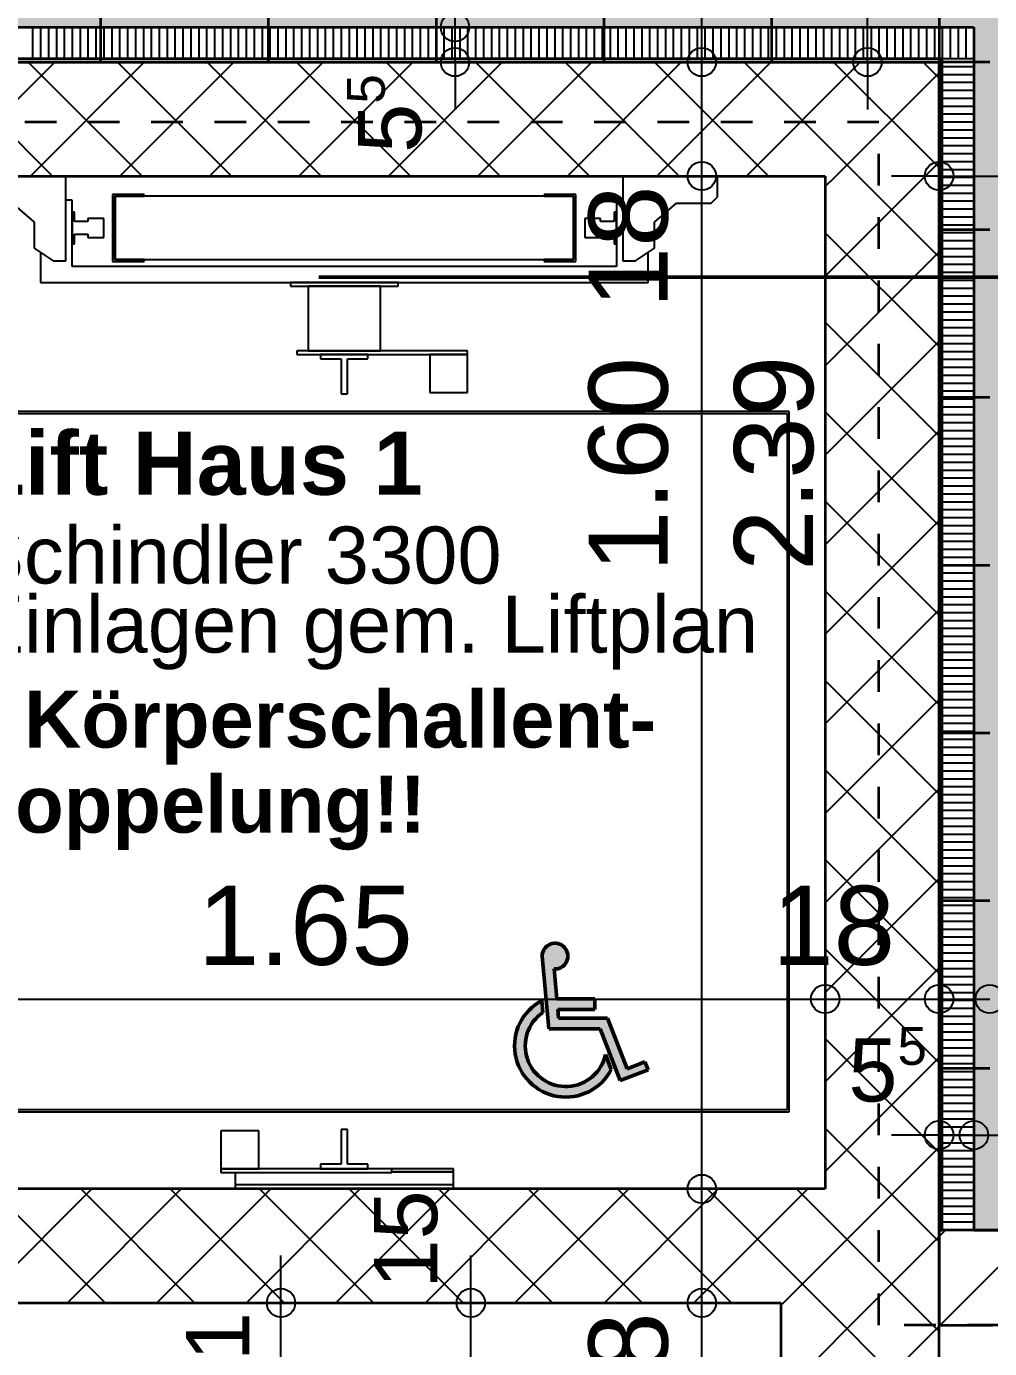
# Model space of a CAD drawing. Header units: centimetres. Extents: x 0.3 to 84.3, y 0.3 to 59.7.
# Drawn here: x 46.275 to 49.319, y 31.11 to 35.286 of the extents above; entities that cross this region are included whole.
import ezdxf

# ---------------------------------------------------------------- set-up
doc = ezdxf.new("R2010")
doc.units = ezdxf.units.CM
for name, pattern in [('AUSGEZOGEN', [0]), ('LINIE_17', [0.05, 0, -0.05]), ('RAND', [44.45, 12.7, -6.35, 12.7, -6.35, 0, -6.35]), ('STRICHPUNKT', [25.4, 12.7, -6.35, 0, -6.35]), ('VERDECKT', [9.525, 6.35, -3.175])]:
    doc.linetypes.add(name, pattern=pattern)
for name, color, linetype, lineweight in [('Aufzuege', 7, 'AUSGEZOGEN', 35), ('Bodenplatte', 7, 'AUSGEZOGEN', 35), ('Decke', 7, 'AUSGEZOGEN', 35), ('Detailmasse', 7, 'AUSGEZOGEN', 25), ('Leichtbauwaende', 7, 'AUSGEZOGEN', 35), ('Raumbezeichnung', 7, 'AUSGEZOGEN', 35), ('Schnittbegrenzung', 7, 'AUSGEZOGEN', 25), ('Stufen', 7, 'AUSGEZOGEN', 50), ('Text Werkplan Ausfuehrung', 7, 'AUSGEZOGEN', 50), ('Vermassung Bodenplatte', 180, 'VERDECKT', 50), ('Vermassung Decke', 180, 'VERDECKT', 50), ('Wand Beton bewehrt', 7, 'AUSGEZOGEN', 35), ('Wand Mauerwerk tragend', 7, 'AUSGEZOGEN', 35), ('Werkplan- Ausfuehrungsmasse', 7, 'AUSGEZOGEN', 25)]:
    doc.layers.add(name, color=color, linetype=linetype, lineweight=lineweight)
doc.styles.add('ARIAL', font='ARIAL.TTF')

msp = doc.modelspace()

# ---------------------------------------------------------------- hatches: boundary and pattern name
at = {"layer": 'Decke', "linetype": 'AUSGEZOGEN', "lineweight": 35, "true_color": 0xedf5de}
msp.add_hatch(color=7, dxfattribs=at).paths.add_polyline_path([(41.68, 37.664), (41.68, 28.764), (45.03, 28.764), (45.03, 35.284), (49.27, 35.284), (49.27, 31.484), (51.65, 31.484), (51.65, 37.664)])
at = {"layer": 'Leichtbauwaende', "linetype": 'AUSGEZOGEN', "lineweight": 25}
for points in [[(49.32, 35.334), (45.03, 35.334), (45.03, 35.284), (49.32, 35.284)], [(49.32, 31.484), (49.32, 35.284), (49.27, 35.284), (49.27, 31.484)]]:
    msp.add_hatch(color=8, dxfattribs=at).paths.add_polyline_path(points)
at = {"layer": 'Text Werkplan Ausfuehrung', "linetype": 'AUSGEZOGEN', "lineweight": 50}
for points in [[(47.9857, 32.3402), (47.9867, 32.3473), (47.9864, 32.3545), (47.9848, 32.3615), (47.9821, 32.3682), (47.9782, 32.3742), (47.9733, 32.3795), (47.9676, 32.3838), (47.9612, 32.3871), (47.9543, 32.3892), (47.9471, 32.39), (47.9399, 32.3895), (47.9329, 32.3878), (47.9264, 32.3849), (47.9204, 32.3809), (47.9153, 32.3758), (47.9111, 32.37), (47.908, 32.3635), (47.9061, 32.3565), (47.9055, 32.3494), (47.9263, 32.1199), (48.0883, 32.1199), (48.152, 31.9563), (48.24, 31.9905), (48.2303, 32.0157), (48.1736, 31.9938), (48.1115, 32.1536), (47.957, 32.1536), (47.9546, 32.1806), (48.0718, 32.1806), (48.0718, 32.2144), (47.9516, 32.2144), (47.943, 32.3089), (47.9502, 32.309), (47.9573, 32.3103), (47.964, 32.3129), (47.9701, 32.3166), (47.9755, 32.3214), (47.98, 32.327), (47.9834, 32.3334)], [(47.8884, 32.1994), (47.8735, 32.1878), (47.86, 32.1745), (47.8481, 32.1597), (47.8381, 32.1436), (47.83, 32.1265), (47.824, 32.1085), (47.8201, 32.09), (47.8184, 32.0711), (47.8189, 32.0522), (47.8216, 32.0334), (47.8265, 32.0151), (47.8335, 31.9975), (47.8425, 31.9808), (47.8534, 31.9653), (47.866, 31.9512), (47.8802, 31.9386), (47.8958, 31.9278), (47.9125, 31.9189), (47.9301, 31.912), (47.9485, 31.9072), (47.9672, 31.9045), (47.9862, 31.9041), (48.0051, 31.9059), (48.0236, 31.9099), (48.0415, 31.916), (48.0586, 31.9242), (48.0746, 31.9343), (48.0894, 31.9462), (48.1026, 31.9598), (48.1142, 31.9748), (48.1239, 31.9911), (48.1055, 32.0383), (48.1007, 32.0218), (48.0937, 32.006), (48.0847, 31.9914), (48.0738, 31.978), (48.0612, 31.9663), (48.0471, 31.9563), (48.0319, 31.9484), (48.0157, 31.9425), (47.9988, 31.9389), (47.9817, 31.9375), (47.9645, 31.9385), (47.9476, 31.9417), (47.9312, 31.9472), (47.9158, 31.9549), (47.9015, 31.9645), (47.8886, 31.976), (47.8774, 31.9891), (47.8681, 32.0035), (47.8608, 32.0191), (47.8556, 32.0356), (47.8527, 32.0525), (47.852, 32.0697), (47.8537, 32.0869), (47.8577, 32.1036), (47.8639, 32.1197), (47.8721, 32.1348), (47.8824, 32.1487), (47.8944, 32.1611), (47.9079, 32.1717), (47.9047, 32.2092)]]:
    msp.add_hatch(color=7, dxfattribs=at).paths.add_polyline_path(points)

# ---------------------------------------------------------------- linework, layer by layer
at = {"layer": 'Aufzuege', "color": 7, "linetype": 'AUSGEZOGEN', "lineweight": 25}
for p, q in [((45.14, 34.814), (48.8, 34.814)), ((46.4, 34.546), (46.4, 34.814)), ((48.16, 34.814), (48.16, 34.546)), ((48.46, 34.748), (48.46, 34.814)), ((48.8, 34.814), (48.8, 31.614)), ((46.648, 34.756), (46.548, 34.756)), ((46.548, 34.756), (46.548, 34.544)), ((46.648, 34.75), (46.648, 34.756)), ((48.012, 34.756), (47.912, 34.756)), ((47.912, 34.756), (47.912, 34.75)), ((48.012, 34.544), (48.012, 34.756)), ((46.23, 34.728), (46.3, 34.668)), ((46.42, 34.738), (46.4, 34.738)), ((46.42, 34.528), (46.42, 34.738)), ((46.554, 34.75), (46.648, 34.75)), ((46.554, 34.55), (46.554, 34.75)), ((48.004, 34.75), (46.556, 34.75)), ((46.556, 34.75), (46.556, 34.55)), ((47.912, 34.75), (48.006, 34.75)), ((48.004, 34.55), (48.004, 34.75)), ((48.006, 34.75), (48.006, 34.55)), ((48.14, 34.738), (48.14, 34.528)), ((48.16, 34.738), (48.14, 34.738)), ((48.26, 34.668), (48.33, 34.728)), ((48.33, 34.728), (48.44, 34.728)), ((48.44, 34.728), (48.46, 34.748)), ((46.3, 34.668), (46.3, 34.586)), ((46.427, 34.7), (46.42, 34.7)), ((46.42, 34.7), (46.42, 34.65)), ((46.427, 34.67), (46.427, 34.7)), ((46.47, 34.67), (46.427, 34.67)), ((46.52, 34.68), (46.47, 34.68)), ((46.47, 34.68), (46.47, 34.67)), ((46.52, 34.62), (46.52, 34.68)), ((48.04, 34.68), (48.04, 34.62)), ((48.09, 34.68), (48.04, 34.68)), ((48.09, 34.67), (48.09, 34.68)), ((48.133, 34.67), (48.09, 34.67)), ((48.14, 34.7), (48.133, 34.7)), ((48.133, 34.7), (48.133, 34.67)), ((48.14, 34.65), (48.14, 34.7)), ((48.26, 34.586), (48.26, 34.668)), ((46.42, 34.65), (46.42, 34.6)), ((46.427, 34.6), (46.427, 34.63)), ((46.427, 34.63), (46.47, 34.63)), ((46.47, 34.63), (46.47, 34.62)), ((48.09, 34.62), (48.09, 34.63)), ((48.09, 34.63), (48.133, 34.63)), ((48.133, 34.63), (48.133, 34.6)), ((48.14, 34.6), (48.14, 34.65)), ((46.3, 34.586), (46.36, 34.546)), ((46.42, 34.6), (46.427, 34.6)), ((46.47, 34.62), (46.52, 34.62)), ((48.04, 34.62), (48.09, 34.62)), ((48.133, 34.6), (48.14, 34.6)), ((48.2, 34.546), (48.26, 34.586)), ((46.32, 34.5727), (46.32, 34.478)), ((46.36, 34.546), (46.4, 34.546)), ((46.548, 34.544), (46.648, 34.544)), ((46.648, 34.55), (46.554, 34.55)), ((46.556, 34.55), (48.004, 34.55)), ((46.648, 34.544), (46.648, 34.55)), ((48.006, 34.55), (47.912, 34.55)), ((47.912, 34.55), (47.912, 34.544)), ((47.912, 34.544), (48.012, 34.544)), ((48.16, 34.546), (48.2, 34.546)), ((48.24, 34.478), (48.24, 34.5727)), ((48.14, 34.528), (46.42, 34.528)), ((46.32, 34.478), (48.24, 34.478)), ((47.45, 34.478), (47.11, 34.478)), ((47.11, 34.478), (47.11, 34.466)), ((47.11, 34.466), (47.45, 34.466)), ((47.394, 34.466), (47.166, 34.466)), ((47.166, 34.466), (47.166, 34.262)), ((47.394, 34.262), (47.394, 34.466)), ((47.45, 34.466), (47.45, 34.478)), ((47.67, 34.262), (47.13, 34.262)), ((47.13, 34.262), (47.13, 34.25)), ((47.67, 34.262), (47.13, 34.262)), ((47.13, 34.262), (47.13, 34.25)), ((47.13, 34.25), (47.67, 34.25)), ((47.13, 34.25), (47.67, 34.25)), ((47.166, 34.262), (47.394, 34.262)), ((47.205, 34.25), (47.205, 34.236)), ((47.355, 34.25), (47.205, 34.25)), ((47.355, 34.236), (47.355, 34.25)), ((47.67, 34.25), (47.55, 34.25)), ((47.55, 34.25), (47.55, 34.13)), ((47.67, 34.25), (47.55, 34.25)), ((47.55, 34.25), (47.55, 34.13)), ((47.67, 34.25), (47.67, 34.262)), ((47.67, 34.25), (47.67, 34.262)), ((47.67, 34.13), (47.67, 34.25)), ((47.67, 34.13), (47.67, 34.25)), ((47.205, 34.236), (47.27, 34.236)), ((47.27, 34.236), (47.27, 34.126)), ((47.29, 34.126), (47.29, 34.236)), ((47.29, 34.236), (47.355, 34.236)), ((47.27, 34.126), (47.29, 34.126)), ((47.55, 34.13), (47.67, 34.13)), ((47.55, 34.13), (47.67, 34.13)), ((48.686, 34.07), (45.874, 34.07)), ((45.874, 34.064), (48.68, 34.064)), ((48.68, 34.064), (48.68, 31.864)), ((48.686, 31.858), (48.686, 34.07)), ((45.874, 31.858), (48.686, 31.858)), ((48.68, 31.864), (45.88, 31.864)), ((47.01, 31.798), (46.89, 31.798)), ((46.89, 31.798), (46.89, 31.678)), ((47.01, 31.798), (46.89, 31.798)), ((46.89, 31.798), (46.89, 31.678)), ((47.01, 31.678), (47.01, 31.798)), ((47.01, 31.678), (47.01, 31.798)), ((47.29, 31.802), (47.27, 31.802)), ((47.27, 31.802), (47.27, 31.692)), ((47.29, 31.692), (47.29, 31.802)), ((47.43, 31.678), (46.89, 31.678)), ((46.89, 31.678), (46.89, 31.666)), ((46.89, 31.678), (47.01, 31.678)), ((47.43, 31.678), (46.89, 31.678)), ((46.89, 31.678), (46.89, 31.666)), ((46.89, 31.678), (47.01, 31.678)), ((46.89, 31.666), (47.43, 31.666)), ((46.89, 31.666), (47.43, 31.666)), ((46.935, 31.666), (46.935, 31.628)), ((47.27, 31.692), (47.205, 31.692)), ((47.205, 31.692), (47.205, 31.678)), ((47.205, 31.678), (47.355, 31.678)), ((47.355, 31.692), (47.29, 31.692)), ((47.355, 31.678), (47.355, 31.692)), ((47.625, 31.678), (47.43, 31.678)), ((47.43, 31.666), (47.43, 31.678)), ((47.43, 31.666), (47.43, 31.678)), ((47.625, 31.668), (47.43, 31.668)), ((47.43, 31.668), (47.625, 31.668)), ((47.625, 31.668), (47.625, 31.678)), ((47.625, 31.628), (47.625, 31.668)), ((46.935, 31.628), (47.625, 31.628)), ((46.935, 31.628), (46.935, 31.614)), ((47.625, 31.614), (47.625, 31.628)), ((48.8, 31.614), (45.14, 31.614))]:
    msp.add_line(p, q, dxfattribs=at)
at = {"layer": 'Bodenplatte', "color": 92, "linetype": 'VERDECKT', "lineweight": 35, "true_color": 0x00c600}
for p, q in [((44.39, 35.174), (49.16, 35.174)), ((49.16, 31.484), (49.16, 35.174)), ((51.62, 31.484), (49.16, 31.484))]:
    msp.add_line(p, q, dxfattribs=at)
at = {"layer": 'Decke', "color": 92, "linetype": 'RAND', "lineweight": 35, "true_color": 0x00c600}
for p, q in [((45.03, 35.284), (49.27, 35.284)), ((49.27, 35.284), (49.27, 31.484)), ((49.27, 31.484), (51.65, 31.484))]:
    msp.add_line(p, q, dxfattribs=at)
at = {"layer": 'Decke', "color": 92, "linetype": 'LINIE_17', "lineweight": 35, "true_color": 0x00c600}
for p, q in [((48.97, 34.984), (45.33, 34.984)), ((48.97, 31.184), (48.97, 34.984)), ((51.95, 31.184), (48.97, 31.184))]:
    msp.add_line(p, q, dxfattribs=at)
at = {"layer": 'Detailmasse', "color": 240, "linetype": 'AUSGEZOGEN', "lineweight": 25}
for p, q in [((48.9336, 35.174), (48.9336, 37.634)), ((48.9336, 35.174), (48.7836, 35.174)), ((48.9336, 35.174), (49.0836, 35.174)), ((48.9336, 35.174), (48.9336, 35.024)), ((49.16, 34.814), (49.16, 34.964)), ((49.16, 34.814), (49.01, 34.814)), ((49.16, 34.814), (49.16, 34.664))]:
    msp.add_line(p, q, dxfattribs=at)
msp.add_lwpolyline([(49.16, 34.814), (49.5387, 34.814), (49.5387, 34.814), (51.62, 34.814)], dxfattribs=at)
for centre in [(48.9336, 35.174), (49.16, 34.814)]:
    msp.add_circle(centre, 0.045, dxfattribs=at)
at = {"layer": 'Leichtbauwaende', "color": 7, "linetype": 'AUSGEZOGEN', "lineweight": 25}
for p, q in [((49.27, 35.284), (45.13, 35.284)), ((47.195, 35.284), (47.195, 35.184)), ((48.32, 35.284), (48.32, 35.184)), ((48.345, 35.284), (48.345, 35.184)), ((48.37, 35.284), (48.37, 35.184)), ((48.37, 35.284), (48.37, 35.184)), ((48.395, 35.284), (48.395, 35.184)), ((48.42, 35.284), (48.42, 35.184)), ((48.445, 35.284), (48.445, 35.184)), ((48.47, 35.284), (48.47, 35.184)), ((48.47, 35.284), (48.47, 35.184)), ((48.495, 35.284), (48.495, 35.184)), ((48.52, 35.284), (48.52, 35.184)), ((48.545, 35.284), (48.545, 35.184)), ((48.57, 35.284), (48.57, 35.184)), ((48.57, 35.284), (48.57, 35.184)), ((48.595, 35.284), (48.595, 35.184)), ((48.62, 35.284), (48.62, 35.184)), ((48.645, 35.284), (48.645, 35.184)), ((48.67, 35.284), (48.67, 35.184)), ((48.67, 35.284), (48.67, 35.184)), ((48.695, 35.284), (48.695, 35.184)), ((48.72, 35.284), (48.72, 35.184)), ((48.745, 35.284), (48.745, 35.184)), ((48.77, 35.284), (48.77, 35.184)), ((48.77, 35.284), (48.77, 35.184)), ((48.795, 35.284), (48.795, 35.184)), ((48.82, 35.284), (48.82, 35.184)), ((48.845, 35.284), (48.845, 35.184)), ((48.87, 35.284), (48.87, 35.184)), ((48.87, 35.284), (48.87, 35.184)), ((48.895, 35.284), (48.895, 35.184)), ((48.92, 35.284), (48.92, 35.184)), ((48.945, 35.284), (48.945, 35.184)), ((48.97, 35.284), (48.97, 35.184)), ((48.97, 35.284), (48.97, 35.184)), ((48.995, 35.284), (48.995, 35.184)), ((49.02, 35.284), (49.02, 35.184)), ((49.045, 35.284), (49.045, 35.184)), ((49.07, 35.284), (49.07, 35.184)), ((49.07, 35.284), (49.07, 35.184)), ((49.095, 35.284), (49.095, 35.184)), ((49.12, 35.284), (49.12, 35.184)), ((49.145, 35.284), (49.145, 35.184)), ((49.17, 35.284), (49.17, 35.184)), ((49.17, 35.284), (49.17, 35.184)), ((49.195, 35.284), (49.195, 35.184)), ((49.22, 35.284), (49.22, 35.184)), ((49.245, 35.284), (49.245, 35.184)), ((49.27, 35.184), (49.27, 35.284)), ((45.14, 35.184), (49.17, 35.184)), ((49.17, 35.184), (49.17, 35.174)), ((49.17, 35.174), (49.17, 31.484)), ((49.27, 31.484), (49.27, 35.184)), ((49.27, 33.334), (49.17, 33.334)), ((49.17, 31.484), (49.27, 31.484))]:
    msp.add_line(p, q, dxfattribs=at)
at = {"layer": 'Leichtbauwaende', "color": 7, "linetype": 'AUSGEZOGEN', "lineweight": 35}
for p, q in [((45.13, 35.284), (49.27, 35.284)), ((49.27, 35.284), (49.27, 35.184)), ((49.17, 35.184), (45.14, 35.184)), ((45.14, 35.174), (49.16, 35.174)), ((49.16, 35.174), (49.16, 34.814)), ((49.17, 35.174), (49.17, 35.184)), ((49.17, 31.484), (49.17, 35.174)), ((49.27, 35.184), (49.27, 31.484)), ((49.16, 34.814), (49.16, 31.484)), ((49.16, 31.484), (49.17, 31.484)), ((49.27, 31.484), (49.32, 31.484))]:
    msp.add_line(p, q, dxfattribs=at)
at = {"layer": 'Leichtbauwaende', "color": 7, "linetype": 'AUSGEZOGEN', "lineweight": 25}
for points in [[(46.295, 35.284), (46.295, 35.284), (46.295, 35.184)], [(46.32, 35.284), (46.32, 35.284), (46.32, 35.184)], [(46.345, 35.284), (46.345, 35.284), (46.345, 35.184)], [(46.37, 35.284), (46.37, 35.284), (46.37, 35.184)], [(46.37, 35.284), (46.37, 35.284), (46.37, 35.184)], [(46.395, 35.284), (46.395, 35.284), (46.395, 35.184)], [(46.42, 35.284), (46.42, 35.284), (46.42, 35.184)], [(46.445, 35.284), (46.445, 35.284), (46.445, 35.184)], [(46.47, 35.284), (46.47, 35.284), (46.47, 35.184)], [(46.47, 35.284), (46.47, 35.284), (46.47, 35.184)], [(46.495, 35.284), (46.495, 35.284), (46.495, 35.184)], [(46.52, 35.284), (46.52, 35.284), (46.52, 35.184)], [(46.545, 35.284), (46.545, 35.284), (46.545, 35.184)], [(46.57, 35.284), (46.57, 35.284), (46.57, 35.184)], [(46.57, 35.284), (46.57, 35.284), (46.57, 35.184)], [(46.595, 35.284), (46.595, 35.284), (46.595, 35.184)], [(46.62, 35.284), (46.62, 35.284), (46.62, 35.184)], [(46.645, 35.284), (46.645, 35.284), (46.645, 35.184)], [(46.67, 35.284), (46.67, 35.284), (46.67, 35.184)], [(46.67, 35.284), (46.67, 35.284), (46.67, 35.184)], [(46.695, 35.284), (46.695, 35.284), (46.695, 35.184)], [(46.72, 35.284), (46.72, 35.284), (46.72, 35.184)], [(46.745, 35.284), (46.745, 35.284), (46.745, 35.184)], [(46.77, 35.284), (46.77, 35.284), (46.77, 35.184)], [(46.77, 35.284), (46.77, 35.284), (46.77, 35.184)], [(46.795, 35.284), (46.795, 35.284), (46.795, 35.184)], [(46.82, 35.284), (46.82, 35.284), (46.82, 35.184)], [(46.845, 35.284), (46.845, 35.284), (46.845, 35.184)], [(46.87, 35.284), (46.87, 35.284), (46.87, 35.184)], [(46.87, 35.284), (46.87, 35.284), (46.87, 35.184)], [(46.895, 35.284), (46.895, 35.284), (46.895, 35.184)], [(46.92, 35.284), (46.92, 35.284), (46.92, 35.184)], [(46.945, 35.284), (46.945, 35.284), (46.945, 35.184)], [(46.97, 35.284), (46.97, 35.284), (46.97, 35.184)], [(46.97, 35.284), (46.97, 35.284), (46.97, 35.184)], [(46.995, 35.284), (46.995, 35.284), (46.995, 35.184)], [(47.02, 35.284), (47.02, 35.284), (47.02, 35.184)], [(47.045, 35.284), (47.045, 35.284), (47.045, 35.184)], [(47.07, 35.284), (47.07, 35.284), (47.07, 35.184), (47.07, 35.184)], [(47.07, 35.284), (47.07, 35.284), (47.07, 35.184), (47.07, 35.184)], [(47.095, 35.284), (47.095, 35.284), (47.095, 35.184), (47.095, 35.184)], [(47.12, 35.284), (47.12, 35.284), (47.12, 35.184), (47.12, 35.184)], [(47.145, 35.284), (47.145, 35.284), (47.145, 35.184), (47.145, 35.184)], [(47.17, 35.284), (47.17, 35.284), (47.17, 35.184), (47.17, 35.184)], [(47.17, 35.284), (47.17, 35.284), (47.17, 35.184), (47.17, 35.184)], [(47.22, 35.284), (47.22, 35.284), (47.22, 35.184), (47.22, 35.184)], [(47.245, 35.284), (47.245, 35.284), (47.245, 35.184), (47.245, 35.184)], [(47.27, 35.284), (47.27, 35.284), (47.27, 35.184), (47.27, 35.184)], [(47.27, 35.284), (47.27, 35.284), (47.27, 35.184), (47.27, 35.184)], [(47.295, 35.284), (47.295, 35.284), (47.295, 35.184), (47.295, 35.184)], [(47.32, 35.284), (47.32, 35.284), (47.32, 35.184), (47.32, 35.184)], [(47.345, 35.284), (47.345, 35.184), (47.345, 35.184)], [(47.37, 35.284), (47.37, 35.184), (47.37, 35.184)], [(47.37, 35.284), (47.37, 35.184), (47.37, 35.184)], [(47.395, 35.284), (47.395, 35.184), (47.395, 35.184)], [(47.42, 35.284), (47.42, 35.184), (47.42, 35.184)], [(47.445, 35.284), (47.445, 35.184), (47.445, 35.184)], [(47.47, 35.284), (47.47, 35.184), (47.47, 35.184)], [(47.47, 35.284), (47.47, 35.184), (47.47, 35.184)], [(47.495, 35.284), (47.495, 35.184), (47.495, 35.184)], [(47.52, 35.284), (47.52, 35.184), (47.52, 35.184)], [(47.545, 35.284), (47.545, 35.184), (47.545, 35.184)], [(47.57, 35.284), (47.57, 35.184), (47.57, 35.184)], [(47.57, 35.284), (47.57, 35.184), (47.57, 35.184)], [(47.595, 35.284), (47.595, 35.184), (47.595, 35.184)], [(47.62, 35.284), (47.62, 35.184), (47.62, 35.184)], [(47.645, 35.284), (47.645, 35.184), (47.645, 35.184)], [(47.67, 35.284), (47.67, 35.184), (47.67, 35.184)], [(47.67, 35.284), (47.67, 35.184), (47.67, 35.184)], [(47.695, 35.284), (47.695, 35.184), (47.695, 35.184)], [(47.72, 35.284), (47.72, 35.184), (47.72, 35.184)], [(47.745, 35.284), (47.745, 35.184), (47.745, 35.184)], [(47.77, 35.284), (47.77, 35.184), (47.77, 35.184)], [(47.77, 35.284), (47.77, 35.184), (47.77, 35.184)], [(47.795, 35.284), (47.795, 35.184), (47.795, 35.184)], [(47.82, 35.284), (47.82, 35.184), (47.82, 35.184)], [(47.845, 35.284), (47.845, 35.184), (47.845, 35.184)], [(47.87, 35.284), (47.87, 35.184), (47.87, 35.184)], [(47.87, 35.284), (47.87, 35.184), (47.87, 35.184)], [(47.895, 35.284), (47.895, 35.184), (47.895, 35.184)], [(47.92, 35.284), (47.92, 35.184), (47.92, 35.184)], [(47.945, 35.284), (47.945, 35.184), (47.945, 35.184)], [(47.97, 35.284), (47.97, 35.184), (47.97, 35.184)], [(47.97, 35.284), (47.97, 35.184), (47.97, 35.184)], [(47.995, 35.284), (47.995, 35.184), (47.995, 35.184)], [(48.02, 35.284), (48.02, 35.184), (48.02, 35.184)], [(48.045, 35.284), (48.045, 35.184), (48.045, 35.184)], [(48.07, 35.284), (48.07, 35.184), (48.07, 35.184)], [(48.07, 35.284), (48.07, 35.184), (48.07, 35.184)], [(48.095, 35.284), (48.095, 35.184), (48.095, 35.184)], [(48.12, 35.284), (48.12, 35.184), (48.12, 35.184)], [(48.145, 35.284), (48.145, 35.184), (48.145, 35.184)], [(48.17, 35.284), (48.17, 35.184), (48.17, 35.184)], [(48.17, 35.284), (48.17, 35.184), (48.17, 35.184)], [(48.195, 35.284), (48.195, 35.184), (48.195, 35.184)], [(48.22, 35.284), (48.22, 35.184), (48.22, 35.184)], [(48.245, 35.284), (48.245, 35.184), (48.245, 35.184)], [(48.27, 35.284), (48.27, 35.184), (48.27, 35.184)], [(48.27, 35.284), (48.27, 35.184), (48.27, 35.184)], [(48.295, 35.284), (48.295, 35.184), (48.295, 35.184)], [(49.27, 35.284), (49.27, 35.234), (49.27, 35.184)], [(49.27, 35.184), (49.17, 35.184), (49.17, 35.184), (49.17, 35.184)], [(49.27, 35.184), (49.17, 35.184), (49.17, 35.184), (49.17, 35.184)], [(49.27, 35.159), (49.17, 35.159), (49.17, 35.159)], [(49.27, 35.134), (49.17, 35.134), (49.17, 35.134)], [(49.27, 35.109), (49.17, 35.109), (49.17, 35.109)], [(49.27, 35.084), (49.17, 35.084), (49.17, 35.084)], [(49.27, 35.084), (49.17, 35.084), (49.17, 35.084)], [(49.27, 35.059), (49.17, 35.059), (49.17, 35.059)], [(49.27, 35.034), (49.17, 35.034), (49.17, 35.034)], [(49.27, 35.009), (49.17, 35.009), (49.17, 35.009)], [(49.27, 34.984), (49.17, 34.984), (49.17, 34.984)], [(49.27, 34.984), (49.17, 34.984), (49.17, 34.984)], [(49.27, 34.959), (49.17, 34.959), (49.17, 34.959)], [(49.27, 34.934), (49.17, 34.934), (49.17, 34.934)], [(49.27, 34.909), (49.17, 34.909), (49.17, 34.909)], [(49.27, 34.884), (49.17, 34.884), (49.17, 34.884)], [(49.27, 34.884), (49.17, 34.884), (49.17, 34.884)], [(49.27, 34.859), (49.17, 34.859), (49.17, 34.859)], [(49.27, 34.834), (49.17, 34.834), (49.17, 34.834)], [(49.27, 34.809), (49.17, 34.809), (49.17, 34.809)], [(49.27, 34.784), (49.17, 34.784), (49.17, 34.784)], [(49.27, 34.784), (49.17, 34.784), (49.17, 34.784)], [(49.27, 34.759), (49.17, 34.759), (49.17, 34.759)], [(49.27, 34.734), (49.17, 34.734), (49.17, 34.734)], [(49.27, 34.709), (49.17, 34.709), (49.17, 34.709)], [(49.27, 34.684), (49.17, 34.684), (49.17, 34.684)], [(49.27, 34.684), (49.17, 34.684), (49.17, 34.684)], [(49.27, 34.659), (49.17, 34.659), (49.17, 34.659)], [(49.27, 34.634), (49.17, 34.634), (49.17, 34.634)], [(49.27, 34.609), (49.17, 34.609), (49.17, 34.609)], [(49.27, 34.584), (49.17, 34.584), (49.17, 34.584)], [(49.27, 34.584), (49.17, 34.584), (49.17, 34.584)], [(49.27, 34.559), (49.17, 34.559), (49.17, 34.559)], [(49.27, 34.534), (49.17, 34.534), (49.17, 34.534)], [(49.27, 34.509), (49.17, 34.509), (49.17, 34.509)], [(49.27, 34.484), (49.17, 34.484), (49.17, 34.484)], [(49.27, 34.484), (49.17, 34.484), (49.17, 34.484)], [(49.27, 34.459), (49.17, 34.459), (49.17, 34.459)], [(49.27, 34.434), (49.17, 34.434), (49.17, 34.434)], [(49.27, 34.409), (49.17, 34.409), (49.17, 34.409)], [(49.27, 34.384), (49.17, 34.384), (49.17, 34.384)], [(49.27, 34.384), (49.17, 34.384), (49.17, 34.384)], [(49.27, 34.359), (49.17, 34.359), (49.17, 34.359)], [(49.27, 34.334), (49.17, 34.334), (49.17, 34.334)], [(49.27, 34.309), (49.17, 34.309), (49.17, 34.309)], [(49.27, 34.284), (49.17, 34.284), (49.17, 34.284)], [(49.27, 34.284), (49.17, 34.284), (49.17, 34.284)], [(49.27, 34.259), (49.17, 34.259), (49.17, 34.259)], [(49.27, 34.234), (49.17, 34.234), (49.17, 34.234)], [(49.27, 34.209), (49.17, 34.209), (49.17, 34.209)], [(49.27, 34.184), (49.17, 34.184), (49.17, 34.184)], [(49.27, 34.184), (49.17, 34.184), (49.17, 34.184)], [(49.27, 34.159), (49.17, 34.159), (49.17, 34.159)], [(49.27, 34.134), (49.17, 34.134), (49.17, 34.134)], [(49.27, 34.109), (49.17, 34.109), (49.17, 34.109)], [(49.27, 34.084), (49.17, 34.084), (49.17, 34.084)], [(49.27, 34.084), (49.17, 34.084), (49.17, 34.084)], [(49.27, 34.059), (49.17, 34.059), (49.17, 34.059)], [(49.27, 34.034), (49.17, 34.034), (49.17, 34.034)], [(49.27, 34.009), (49.17, 34.009), (49.17, 34.009)], [(49.27, 33.984), (49.17, 33.984), (49.17, 33.984)], [(49.27, 33.984), (49.17, 33.984), (49.17, 33.984)], [(49.27, 33.959), (49.17, 33.959), (49.17, 33.959)], [(49.27, 33.934), (49.17, 33.934), (49.17, 33.934)], [(49.27, 33.909), (49.17, 33.909), (49.17, 33.909)], [(49.27, 33.884), (49.17, 33.884), (49.17, 33.884)], [(49.27, 33.884), (49.17, 33.884), (49.17, 33.884)], [(49.27, 33.859), (49.17, 33.859), (49.17, 33.859)], [(49.27, 33.834), (49.17, 33.834), (49.17, 33.834)], [(49.27, 33.809), (49.17, 33.809), (49.17, 33.809)], [(49.27, 33.784), (49.17, 33.784), (49.17, 33.784)], [(49.27, 33.784), (49.17, 33.784), (49.17, 33.784)], [(49.27, 33.759), (49.17, 33.759), (49.17, 33.759)], [(49.27, 33.734), (49.17, 33.734), (49.17, 33.734)], [(49.27, 33.709), (49.17, 33.709), (49.17, 33.709)], [(49.27, 33.684), (49.17, 33.684), (49.17, 33.684)], [(49.27, 33.684), (49.17, 33.684), (49.17, 33.684)], [(49.27, 33.659), (49.17, 33.659), (49.17, 33.659)], [(49.27, 33.634), (49.17, 33.634), (49.17, 33.634)], [(49.27, 33.609), (49.17, 33.609), (49.17, 33.609)], [(49.27, 33.584), (49.27, 33.584), (49.17, 33.584), (49.17, 33.584)], [(49.27, 33.584), (49.27, 33.584), (49.17, 33.584), (49.17, 33.584)], [(49.27, 33.559), (49.27, 33.559), (49.17, 33.559), (49.17, 33.559)], [(49.27, 33.534), (49.27, 33.534), (49.17, 33.534), (49.17, 33.534)], [(49.27, 33.509), (49.27, 33.509), (49.17, 33.509), (49.17, 33.509)], [(49.27, 33.484), (49.27, 33.484), (49.17, 33.484), (49.17, 33.484)], [(49.27, 33.484), (49.27, 33.484), (49.17, 33.484), (49.17, 33.484)], [(49.27, 33.459), (49.27, 33.459), (49.17, 33.459), (49.17, 33.459)], [(49.27, 33.434), (49.27, 33.434), (49.17, 33.434), (49.17, 33.434)], [(49.27, 33.409), (49.27, 33.409), (49.17, 33.409), (49.17, 33.409)], [(49.27, 33.384), (49.27, 33.384), (49.17, 33.384), (49.17, 33.384)], [(49.27, 33.384), (49.27, 33.384), (49.17, 33.384), (49.17, 33.384)], [(49.27, 33.359), (49.27, 33.359), (49.17, 33.359), (49.17, 33.359)], [(49.27, 33.309), (49.27, 33.309), (49.17, 33.309), (49.17, 33.309)], [(49.27, 33.284), (49.27, 33.284), (49.17, 33.284), (49.17, 33.284)], [(49.27, 33.284), (49.27, 33.284), (49.17, 33.284), (49.17, 33.284)], [(49.27, 33.259), (49.27, 33.259), (49.17, 33.259), (49.17, 33.259)], [(49.27, 33.234), (49.27, 33.234), (49.17, 33.234), (49.17, 33.234)], [(49.27, 33.209), (49.27, 33.209), (49.17, 33.209), (49.17, 33.209)], [(49.27, 33.184), (49.27, 33.184), (49.17, 33.184), (49.17, 33.184)], [(49.27, 33.184), (49.27, 33.184), (49.17, 33.184), (49.17, 33.184)], [(49.27, 33.159), (49.27, 33.159), (49.17, 33.159), (49.17, 33.159)], [(49.27, 33.134), (49.27, 33.134), (49.17, 33.134), (49.17, 33.134)], [(49.27, 33.109), (49.27, 33.109), (49.17, 33.109), (49.17, 33.109)], [(49.27, 33.084), (49.27, 33.084), (49.17, 33.084), (49.17, 33.084)], [(49.27, 33.084), (49.27, 33.084), (49.17, 33.084), (49.17, 33.084)], [(49.27, 33.059), (49.27, 33.059), (49.17, 33.059)], [(49.27, 33.034), (49.27, 33.034), (49.17, 33.034)], [(49.27, 33.009), (49.27, 33.009), (49.17, 33.009)], [(49.27, 32.984), (49.27, 32.984), (49.17, 32.984)], [(49.27, 32.984), (49.27, 32.984), (49.17, 32.984)], [(49.27, 32.959), (49.27, 32.959), (49.17, 32.959)], [(49.27, 32.934), (49.27, 32.934), (49.17, 32.934)], [(49.27, 32.909), (49.27, 32.909), (49.17, 32.909)], [(49.27, 32.884), (49.27, 32.884), (49.17, 32.884)], [(49.27, 32.884), (49.27, 32.884), (49.17, 32.884)], [(49.27, 32.859), (49.27, 32.859), (49.17, 32.859)], [(49.27, 32.834), (49.27, 32.834), (49.17, 32.834)], [(49.27, 32.809), (49.27, 32.809), (49.17, 32.809)], [(49.27, 32.784), (49.27, 32.784), (49.17, 32.784)], [(49.27, 32.784), (49.27, 32.784), (49.17, 32.784)], [(49.27, 32.759), (49.27, 32.759), (49.17, 32.759)], [(49.27, 32.734), (49.27, 32.734), (49.17, 32.734)], [(49.27, 32.709), (49.27, 32.709), (49.17, 32.709)], [(49.27, 32.684), (49.27, 32.684), (49.17, 32.684)], [(49.27, 32.684), (49.27, 32.684), (49.17, 32.684)], [(49.27, 32.659), (49.27, 32.659), (49.17, 32.659)], [(49.27, 32.634), (49.27, 32.634), (49.17, 32.634)], [(49.27, 32.609), (49.27, 32.609), (49.17, 32.609)], [(49.27, 32.584), (49.27, 32.584), (49.17, 32.584)], [(49.27, 32.584), (49.27, 32.584), (49.17, 32.584)], [(49.27, 32.559), (49.27, 32.559), (49.17, 32.559)], [(49.27, 32.534), (49.27, 32.534), (49.17, 32.534)], [(49.27, 32.509), (49.27, 32.509), (49.17, 32.509)], [(49.27, 32.484), (49.27, 32.484), (49.17, 32.484)], [(49.27, 32.484), (49.27, 32.484), (49.17, 32.484)], [(49.27, 32.459), (49.27, 32.459), (49.17, 32.459)], [(49.27, 32.434), (49.27, 32.434), (49.17, 32.434)], [(49.27, 32.409), (49.27, 32.409), (49.17, 32.409)], [(49.27, 32.384), (49.27, 32.384), (49.17, 32.384)], [(49.27, 32.384), (49.27, 32.384), (49.17, 32.384)], [(49.27, 32.359), (49.27, 32.359), (49.17, 32.359)], [(49.27, 32.334), (49.27, 32.334), (49.17, 32.334)], [(49.27, 32.309), (49.27, 32.309), (49.17, 32.309)], [(49.27, 32.284), (49.27, 32.284), (49.17, 32.284)], [(49.27, 32.284), (49.27, 32.284), (49.17, 32.284)], [(49.27, 32.259), (49.27, 32.259), (49.17, 32.259)], [(49.27, 32.234), (49.27, 32.234), (49.17, 32.234)], [(49.27, 32.209), (49.27, 32.209), (49.17, 32.209)], [(49.27, 32.184), (49.27, 32.184), (49.17, 32.184)], [(49.27, 32.184), (49.27, 32.184), (49.17, 32.184)], [(49.27, 32.159), (49.27, 32.159), (49.17, 32.159)], [(49.27, 32.134), (49.27, 32.134), (49.17, 32.134)], [(49.27, 32.109), (49.27, 32.109), (49.17, 32.109)], [(49.27, 32.084), (49.27, 32.084), (49.17, 32.084)], [(49.27, 32.084), (49.27, 32.084), (49.17, 32.084)], [(49.27, 32.059), (49.27, 32.059), (49.17, 32.059)], [(49.27, 32.034), (49.27, 32.034), (49.17, 32.034)], [(49.27, 32.009), (49.27, 32.009), (49.17, 32.009)], [(49.27, 31.984), (49.27, 31.984), (49.17, 31.984)], [(49.27, 31.984), (49.27, 31.984), (49.17, 31.984)], [(49.27, 31.959), (49.27, 31.959), (49.17, 31.959)], [(49.27, 31.934), (49.27, 31.934), (49.17, 31.934)], [(49.27, 31.909), (49.27, 31.909), (49.17, 31.909)], [(49.27, 31.884), (49.27, 31.884), (49.17, 31.884)], [(49.27, 31.884), (49.27, 31.884), (49.17, 31.884)], [(49.27, 31.859), (49.27, 31.859), (49.17, 31.859)], [(49.27, 31.834), (49.27, 31.834), (49.17, 31.834)], [(49.27, 31.809), (49.27, 31.809), (49.17, 31.809)], [(49.27, 31.784), (49.27, 31.784), (49.17, 31.784)], [(49.27, 31.784), (49.27, 31.784), (49.17, 31.784)], [(49.27, 31.759), (49.27, 31.759), (49.17, 31.759)], [(49.27, 31.734), (49.27, 31.734), (49.17, 31.734)], [(49.27, 31.709), (49.27, 31.709), (49.17, 31.709)], [(49.27, 31.684), (49.27, 31.684), (49.17, 31.684)], [(49.27, 31.684), (49.27, 31.684), (49.17, 31.684)], [(49.27, 31.659), (49.27, 31.659), (49.17, 31.659)], [(49.27, 31.634), (49.27, 31.634), (49.17, 31.634)], [(49.27, 31.609), (49.27, 31.609), (49.17, 31.609)], [(49.27, 31.584), (49.27, 31.584), (49.17, 31.584)], [(49.27, 31.584), (49.27, 31.584), (49.17, 31.584)], [(49.27, 31.559), (49.27, 31.559), (49.17, 31.559)], [(49.27, 31.534), (49.27, 31.534), (49.17, 31.534)], [(49.27, 31.509), (49.27, 31.509), (49.17, 31.509)], [(49.27, 31.484), (49.27, 31.484), (49.27, 31.484), (49.17, 31.484)]]:
    msp.add_lwpolyline(points, dxfattribs=at)
at = {"layer": 'Schnittbegrenzung', "color": 14, "linetype": 'STRICHPUNKT', "lineweight": 50, "true_color": 0xb20000}
msp.add_line((21.7, 34.494), (72.516, 34.494), dxfattribs=at)
at = {"layer": 'Stufen', "color": 7, "linetype": 'VERDECKT', "lineweight": 35}
for p, q in [((46.51, 35.334), (46.51, 35.174)), ((47.04, 35.334), (47.04, 35.174)), ((47.57, 35.334), (47.57, 35.174)), ((48.1, 35.334), (48.1, 35.174)), ((48.63, 35.334), (48.63, 35.174)), ((49.16, 35.334), (49.16, 35.174)), ((49.32, 35.174), (49.16, 35.174)), ((49.32, 34.644), (49.16, 34.644)), ((49.32, 34.114), (49.16, 34.114)), ((49.32, 33.584), (49.16, 33.584)), ((49.32, 33.054), (49.16, 33.054)), ((49.32, 32.524), (49.16, 32.524)), ((49.32, 31.994), (49.16, 31.994))]:
    msp.add_line(p, q, dxfattribs=at)
at = {"layer": 'Text Werkplan Ausfuehrung', "color": 7, "linetype": 'AUSGEZOGEN', "lineweight": 50}
for p, q in [((47.9055, 32.3494), (47.9263, 32.1199)), ((47.9516, 32.2144), (47.943, 32.3089)), ((47.9047, 32.2092), (47.9079, 32.1717)), ((48.0718, 32.2144), (47.9516, 32.2144)), ((48.0718, 32.1806), (48.0718, 32.2144)), ((47.957, 32.1536), (47.9546, 32.1806)), ((47.9546, 32.1806), (48.0718, 32.1806)), ((47.9263, 32.1199), (48.0883, 32.1199)), ((48.1115, 32.1536), (47.957, 32.1536)), ((48.0883, 32.1199), (48.152, 31.9563)), ((48.1736, 31.9938), (48.1115, 32.1536)), ((48.1055, 32.0383), (48.1056, 32.0383)), ((48.1055, 32.0383), (48.1239, 31.9911)), ((48.2303, 32.0157), (48.1736, 31.9938)), ((48.24, 31.9905), (48.2303, 32.0157)), ((48.152, 31.9563), (48.24, 31.9905))]:
    msp.add_line(p, q, dxfattribs=at)
for centre, radius, start, end in [((47.9461, 32.3494), 0.0406, 265.6416, 179.9989), ((47.9803, 32.066), 0.162, 117.8249, 332.4581), ((47.9802, 32.0658), 0.1283, 124.3304, 347.6416)]:
    msp.add_arc(centre, radius, start, end, dxfattribs=at)
at = {"layer": 'Vermassung Bodenplatte', "color": 92, "linetype": 'AUSGEZOGEN', "lineweight": 25, "true_color": 0x00c600}
for p, q in [((47.68, 31.254), (47.68, 31.404)), ((47.68, 31.254), (47.53, 31.254)), ((47.68, 31.254), (47.83, 31.254)), ((47.68, 31.254), (47.68, 31.254)), ((47.68, 30.954), (47.68, 31.254))]:
    msp.add_line(p, q, dxfattribs=at)
msp.add_circle((47.68, 31.254), 0.045, dxfattribs=at)
at = {"layer": 'Vermassung Decke', "color": 92, "linetype": 'AUSGEZOGEN', "lineweight": 25, "true_color": 0x00c600}
for p, q in [((47.63, 35.284), (47.48, 35.284)), ((47.63, 35.284), (47.78, 35.284)), ((47.63, 35.284), (47.63, 35.284)), ((47.63, 35.174), (47.63, 35.284)), ((47.63, 35.174), (47.48, 35.174)), ((47.63, 35.174), (47.78, 35.174)), ((47.63, 35.174), (47.63, 35.174)), ((47.63, 35.174), (47.63, 35.024)), ((49.16, 31.784), (49.16, 31.934)), ((49.27, 31.784), (49.27, 31.934)), ((49.16, 31.784), (49.01, 31.784)), ((49.16, 31.784), (49.16, 31.634)), ((49.16, 31.784), (49.16, 31.784)), ((49.16, 31.784), (49.27, 31.784)), ((49.27, 31.784), (49.27, 31.634)), ((49.27, 31.784), (49.27, 31.784)), ((49.27, 31.784), (51.65, 31.784)), ((47.08, 31.254), (47.08, 31.404)), ((47.08, 31.254), (46.93, 31.254)), ((47.08, 31.254), (47.23, 31.254)), ((47.08, 31.254), (47.08, 31.254)), ((47.08, 30.834), (47.08, 31.254))]:
    msp.add_line(p, q, dxfattribs=at)
msp.add_lwpolyline([(47.63, 35.284), (47.63, 35.5862), (47.63, 35.5862), (47.63, 37.664)], dxfattribs=at)
for centre in [(47.63, 35.284), (47.63, 35.174), (49.16, 31.784), (49.27, 31.784), (47.08, 31.254)]:
    msp.add_circle(centre, 0.045, dxfattribs=at)
at = {"layer": 'Wand Beton bewehrt', "color": 7, "linetype": 'AUSGEZOGEN', "lineweight": 35}
for p, q in [((49.16, 35.174), (45.14, 35.174)), ((49.16, 34.814), (49.16, 35.174)), ((45.14, 34.814), (48.8, 34.814)), ((48.8, 34.814), (48.8, 31.614)), ((49.16, 31.484), (49.16, 34.814)), ((48.8, 31.614), (45.14, 31.614)), ((49.16, 31.254), (49.16, 31.484)), ((45.64, 31.254), (48.66, 31.254)), ((48.66, 31.254), (48.66, 28.794)), ((49.16, 31.184), (49.16, 31.254)), ((49.16, 28.794), (49.16, 31.184))]:
    msp.add_line(p, q, dxfattribs=at)
at = {"layer": 'Wand Beton bewehrt', "color": 7, "linetype": 'AUSGEZOGEN', "lineweight": 25}
for p, q in [((46.3581, 34.814), (45.9981, 35.174)), ((46.0052, 34.814), (46.3652, 35.174)), ((46.641, 34.814), (46.281, 35.174)), ((46.288, 34.814), (46.648, 35.174)), ((46.9238, 34.814), (46.5638, 35.174)), ((46.5709, 34.814), (46.9309, 35.174)), ((47.2066, 34.814), (46.8466, 35.174)), ((46.8537, 34.814), (47.2137, 35.174)), ((47.4895, 34.814), (47.1295, 35.174)), ((47.1365, 34.814), (47.4965, 35.174)), ((47.7723, 34.814), (47.4123, 35.174)), ((47.4194, 34.814), (47.7794, 35.174)), ((48.0552, 34.814), (47.6952, 35.174)), ((47.7022, 34.814), (48.0622, 35.174)), ((48.338, 34.814), (47.978, 35.174)), ((47.9851, 34.814), (48.3451, 35.174)), ((48.6209, 34.814), (48.2609, 35.174)), ((48.2679, 34.814), (48.6279, 35.174)), ((48.9037, 34.814), (48.5437, 35.174)), ((48.5508, 34.814), (48.9108, 35.174)), ((49.16, 34.8405), (48.8265, 35.174)), ((49.16, 35.1234), (49.1094, 35.174)), ((48.8336, 34.814), (49.16, 35.1404)), ((49.1164, 34.814), (49.16, 34.8576)), ((48.8, 34.4976), (49.1164, 34.814)), ((48.8, 34.7804), (48.8336, 34.814)), ((48.9037, 34.814), (49.16, 34.5577)), ((48.8, 34.6349), (49.16, 34.2749)), ((48.8, 34.2147), (49.16, 34.5747)), ((48.8, 34.352), (49.16, 33.992)), ((48.8, 33.9319), (49.16, 34.2919)), ((48.8, 34.0692), (49.16, 33.7092)), ((48.8, 33.649), (49.16, 34.009)), ((48.8, 33.7863), (49.16, 33.4263)), ((48.8, 33.3662), (49.16, 33.7262)), ((48.8, 33.5035), (49.16, 33.1435)), ((48.8, 33.0833), (49.16, 33.4433)), ((48.8, 33.2206), (49.16, 32.8606)), ((48.8, 32.8005), (49.16, 33.1605)), ((48.8, 32.9378), (49.16, 32.5778)), ((48.8, 32.5177), (49.16, 32.8777)), ((48.8, 32.655), (49.16, 32.295)), ((48.8, 32.2348), (49.16, 32.5948)), ((48.8, 32.3721), (49.16, 32.0121)), ((48.8, 31.952), (49.16, 32.312)), ((48.8, 32.0893), (49.16, 31.7293)), ((48.8, 31.6691), (49.16, 32.0291)), ((48.8, 31.8064), (49.16, 31.4464)), ((48.8, 31.3863), (49.16, 31.7463)), ((46.1221, 31.254), (46.4821, 31.614)), ((46.524, 31.254), (46.164, 31.614)), ((46.405, 31.254), (46.765, 31.614)), ((46.8069, 31.254), (46.4469, 31.614)), ((46.6878, 31.254), (47.0478, 31.614)), ((47.0897, 31.254), (46.7297, 31.614)), ((46.9707, 31.254), (47.3307, 31.614)), ((47.3725, 31.254), (47.0125, 31.614)), ((47.2535, 31.254), (47.6135, 31.614)), ((47.6554, 31.254), (47.2954, 31.614)), ((47.5363, 31.254), (47.8963, 31.614)), ((47.9382, 31.254), (47.5782, 31.614)), ((47.8192, 31.254), (48.1792, 31.614)), ((48.2211, 31.254), (47.8611, 31.614)), ((48.102, 31.254), (48.462, 31.614)), ((48.5039, 31.254), (48.1439, 31.614)), ((48.3849, 31.254), (48.7449, 31.614)), ((48.7868, 31.254), (48.4268, 31.614)), ((48.8, 31.5236), (48.7096, 31.614)), ((48.8, 31.5236), (49.0696, 31.254)), ((48.9506, 31.254), (49.16, 31.4634)), ((48.6677, 31.254), (48.8, 31.3863)), ((48.66, 30.9634), (48.9506, 31.254)), ((48.66, 31.2463), (48.6677, 31.254)), ((48.7868, 31.254), (49.16, 30.8808)), ((49.0696, 31.254), (49.16, 31.1636)), ((48.66, 30.6806), (49.16, 31.1806))]:
    msp.add_line(p, q, dxfattribs=at)
at = {"layer": 'Wand Mauerwerk tragend', "color": 7, "linetype": 'AUSGEZOGEN', "lineweight": 35}
for p, q in [((49.17, 31.484), (49.16, 31.484)), ((49.16, 31.484), (49.16, 31.254)), ((49.27, 31.484), (49.17, 31.484)), ((49.32, 31.484), (49.27, 31.484)), ((49.16, 31.254), (49.16, 31.184)), ((49.16, 31.184), (49.33, 31.184))]:
    msp.add_line(p, q, dxfattribs=at)
at = {"layer": 'Wand Mauerwerk tragend', "color": 7, "linetype": 'AUSGEZOGEN', "lineweight": 25}
for p, q in [((49.16, 31.4634), (49.1806, 31.484)), ((49.1634, 31.184), (49.4634, 31.484))]:
    msp.add_line(p, q, dxfattribs=at)
at = {"layer": 'Werkplan- Ausfuehrungsmasse', "color": 7, "linetype": 'AUSGEZOGEN', "lineweight": 25}
for p, q in [((48.41, 35.174), (48.41, 35.334)), ((48.41, 35.174), (48.26, 35.174)), ((48.41, 35.174), (48.56, 35.174)), ((48.41, 35.174), (48.41, 35.174)), ((48.41, 34.814), (48.41, 35.174)), ((48.41, 34.814), (48.26, 34.814)), ((48.41, 34.814), (48.56, 34.814)), ((48.41, 34.814), (48.41, 34.814)), ((48.41, 31.614), (48.41, 34.814)), ((48.8, 32.214), (48.8, 32.364)), ((49.16, 32.214), (49.16, 32.364)), ((45.5, 32.214), (48.8, 32.214)), ((48.8, 32.214), (48.8, 32.064)), ((48.8, 32.214), (48.8, 32.214)), ((48.8, 32.214), (49.16, 32.214)), ((49.16, 32.214), (49.16, 32.064)), ((49.16, 32.214), (49.16, 32.214)), ((49.16, 32.214), (49.32, 32.214)), ((48.41, 31.614), (48.26, 31.614)), ((48.41, 31.614), (48.56, 31.614)), ((48.41, 31.614), (48.41, 31.614)), ((48.41, 31.254), (48.41, 31.614)), ((48.41, 31.254), (48.26, 31.254)), ((48.41, 31.254), (48.56, 31.254)), ((48.41, 31.254), (48.41, 31.254)), ((48.41, 28.794), (48.41, 31.254))]:
    msp.add_line(p, q, dxfattribs=at)
for centre in [(48.41, 35.174), (48.41, 34.814), (48.8, 32.214), (49.16, 32.214), (49.32, 32.214), (48.41, 31.614), (48.41, 31.254)]:
    msp.add_circle(centre, 0.045, dxfattribs=at)

# ---------------------------------------------------------------- texts
at = {"layer": 'Raumbezeichnung', "color": 7, "linetype": 'AUSGEZOGEN', "lineweight": 35, "insert": (46.1, 33.804), "char_height": 0.2, "width": 0.1, "attachment_point": 7, "style": 'ARIAL'}
msp.add_mtext('\\fArial|i0|b1|c0|p0;Lift\\~Haus\\~1', dxfattribs=at)
at = {"layer": 'Text Werkplan Ausfuehrung', "color": 7, "linetype": 'AUSGEZOGEN', "lineweight": 35, "char_height": 0.18, "width": 0.09, "attachment_point": 7, "style": 'ARIAL'}
for s, insert in [('Schindler\\~3300', (46.1, 33.524)), ('Einlagen\\~gem.\\~Liftplan', (46.1, 33.254))]:
    msp.add_mtext(s, dxfattribs=dict(at, insert=insert))
at = {"layer": 'Text Werkplan Ausfuehrung', "color": 240, "linetype": 'AUSGEZOGEN', "lineweight": 35, "char_height": 0.18, "width": 0.09, "attachment_point": 7, "style": 'ARIAL'}
for s, insert in [('\\fArial|i0|b1|c0|p0;!!Körperschallent-', (46.1, 32.954)), ('\\fArial|i0|b1|c0|p0;koppelung!!', (46.1, 32.684))]:
    msp.add_mtext(s, dxfattribs=dict(at, insert=insert))
at = {"layer": 'Vermassung Bodenplatte', "color": 92, "linetype": 'AUSGEZOGEN', "lineweight": 35, "true_color": 0x00c600, "insert": (47.5766, 31.299), "char_height": 0.2, "width": 0.1, "attachment_point": 7, "rotation": 90, "style": 'ARIAL'}
msp.add_mtext('15', dxfattribs=at)
at = {"layer": 'Vermassung Decke', "color": 92, "linetype": 'AUSGEZOGEN', "lineweight": 35, "true_color": 0x00c600, "attachment_point": 7, "rotation": 90, "style": 'ARIAL'}
for s, insert, char_height, width in [('5', (47.4099, 35.0425), 0.12, 0.06), ('5', (47.5266, 34.8871), 0.2, 0.1), ('21', (46.98, 30.9143), 0.2, 0.1)]:
    msp.add_mtext(s, dxfattribs=dict(at, insert=insert, char_height=char_height, width=width))
at = {"layer": 'Vermassung Decke', "color": 92, "linetype": 'AUSGEZOGEN', "lineweight": 35, "true_color": 0x00c600, "attachment_point": 7, "style": 'ARIAL'}
for insert, char_height, width in [((49.0285, 32.0041), 0.12, 0.06), ((48.8731, 31.8874), 0.2, 0.1)]:
    msp.add_mtext('5', dxfattribs=dict(at, insert=insert, char_height=char_height, width=width))
at = {"layer": 'Werkplan- Ausfuehrungsmasse', "color": 7, "linetype": 'AUSGEZOGEN', "lineweight": 50, "char_height": 0.25, "width": 0.125, "attachment_point": 7, "rotation": 90, "style": 'ARIAL'}
for s, insert in [('18', (48.3057, 34.3959)), ('1.60', (48.3057, 33.5625)), ('2.39', (48.7655, 33.5663)), ('18', (48.3057, 30.8359))]:
    msp.add_mtext(s, dxfattribs=dict(at, insert=insert))
at = {"layer": 'Werkplan- Ausfuehrungsmasse', "color": 7, "linetype": 'AUSGEZOGEN', "lineweight": 50, "char_height": 0.25, "width": 0.125, "attachment_point": 7, "style": 'ARIAL'}
for s, insert in [('1.65', (46.8171, 32.3183)), ('18', (48.6323, 32.3183))]:
    msp.add_mtext(s, dxfattribs=dict(at, insert=insert))

doc.saveas('drawing.dxf')
